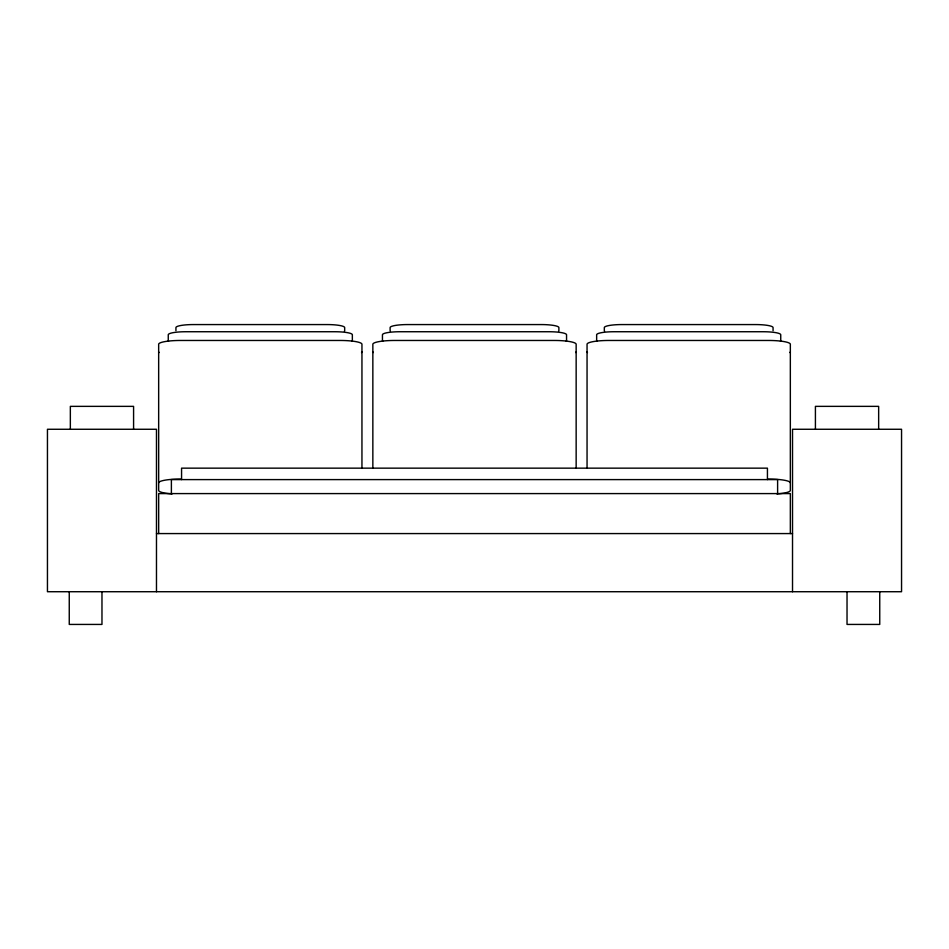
<?xml version="1.0" encoding="UTF-8"?>
<svg xmlns="http://www.w3.org/2000/svg" width="949" height="949" viewBox="0 0 949 949"><rect width="100%" height="100%" fill="white"/><g stroke="black" fill="none" stroke-linecap="round" stroke-linejoin="round"><path stroke-width="1.42" d="M156.478 533.575L792.522 533.575M879.747 591.725L879.747 624.43L847.03 624.43L847.03 591.725M878.655 429.268L878.655 406.362L815.416 406.362L815.416 429.268M792.522 591.725L792.522 429.268L901.55 429.268L901.55 591.725L47.45 591.725L47.45 429.268L156.478 429.268L156.478 591.725M790.339 533.575L790.339 493.587L158.661 493.587L158.661 533.575M777.611 493.587L777.611 479.601L171.389 479.601L171.389 493.587M773.067 330.691L773.067 327.595A17.45 3.025 0 0 0 755.618 324.57L621.761 324.57A17.45 3.025 0 0 0 604.323 327.595L604.323 330.691A17.45 3.025 0 0 0 604.655 331.272M767.433 479.601L767.433 468.154L181.567 468.154L181.567 479.601M587.051 468.296L587.051 344.25A21.803 3.784 0 0 1 608.855 340.466L768.524 340.466A21.803 3.784 0 0 1 790.339 344.25L790.339 490.419A21.803 3.784 0 0 1 776.875 493.919M576.15 468.296L576.15 344.25A21.803 3.784 0 0 0 554.335 340.466L394.665 340.466A21.803 3.784 0 0 0 372.85 344.25L372.85 468.296M361.949 468.296L361.949 344.25A21.803 3.784 0 0 0 340.145 340.466L180.476 340.466A21.803 3.784 0 0 0 158.661 344.25L158.661 490.419A21.803 3.784 0 0 0 172.125 493.919M175.933 330.691L175.933 327.595A17.45 3.025 0 0 1 193.382 324.57L327.239 324.57A17.45 3.025 0 0 1 344.677 327.595L344.677 330.691A17.45 3.025 0 0 1 344.345 331.272M133.584 429.268L133.584 406.362L70.345 406.362L70.345 429.268M101.97 591.725L101.97 624.43L69.253 624.43L69.253 591.725M768.524 479.055A21.803 3.784 0 0 1 790.339 482.839M790.339 351.83A21.803 3.784 0 0 1 789.912 352.565M587.467 352.565A21.803 3.784 0 0 1 587.051 351.83M596.98 341.118A17.45 3.025 0 0 1 596.648 340.525L596.648 334.772A17.45 3.025 0 0 1 614.086 331.735L763.293 331.735A17.45 3.025 0 0 1 780.742 334.772L780.742 340.525A17.45 3.025 0 0 1 780.41 341.118M576.15 351.83A21.803 3.784 0 0 1 575.723 352.565M373.277 352.565A21.803 3.784 0 0 1 372.85 351.83M566.209 341.118A17.45 3.025 0 0 0 566.553 340.525L566.553 334.772A17.45 3.025 0 0 0 549.103 331.735L399.897 331.735A17.45 3.025 0 0 0 382.447 334.772L382.447 340.525A17.45 3.025 0 0 0 382.791 341.118M390.466 331.272A17.45 3.025 0 0 1 390.122 330.691L390.122 327.595A17.45 3.025 0 0 1 407.572 324.57L541.428 324.57A17.45 3.025 0 0 1 558.878 327.595L558.878 330.691A17.45 3.025 0 0 1 558.534 331.272M158.661 482.839A21.803 3.784 0 0 1 180.476 479.055M361.949 351.83A21.803 3.784 0 0 1 361.533 352.565M159.088 352.565A21.803 3.784 0 0 1 158.661 351.83M352.02 341.118A17.45 3.025 0 0 0 352.352 340.525L352.352 334.772A17.45 3.025 0 0 0 334.914 331.735L185.707 331.735A17.45 3.025 0 0 0 168.258 334.772L168.258 340.525A17.45 3.025 0 0 0 168.59 341.118"/></g></svg>
